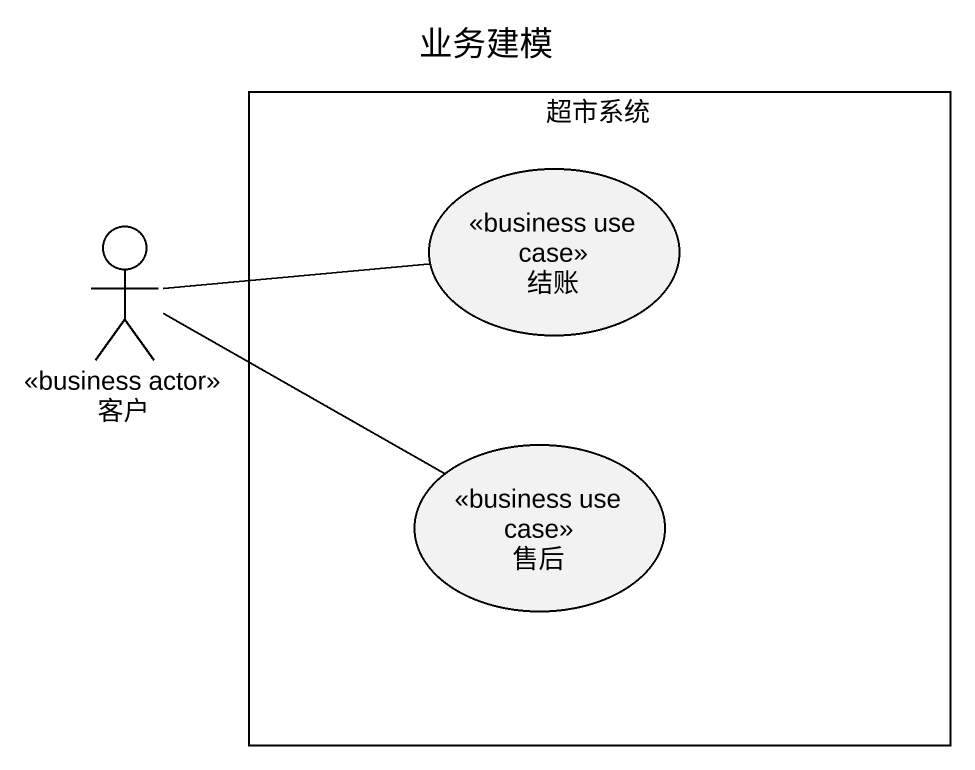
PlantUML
@startuml
title 业务建模
rectangle 超市系统 {
  usecase 结账 <<business use case>>
  usecase 售后 <<business use case>>
}
actor 客户 <<business actor>>
客户 -right- 结账
客户 -right- 售后
@enduml
